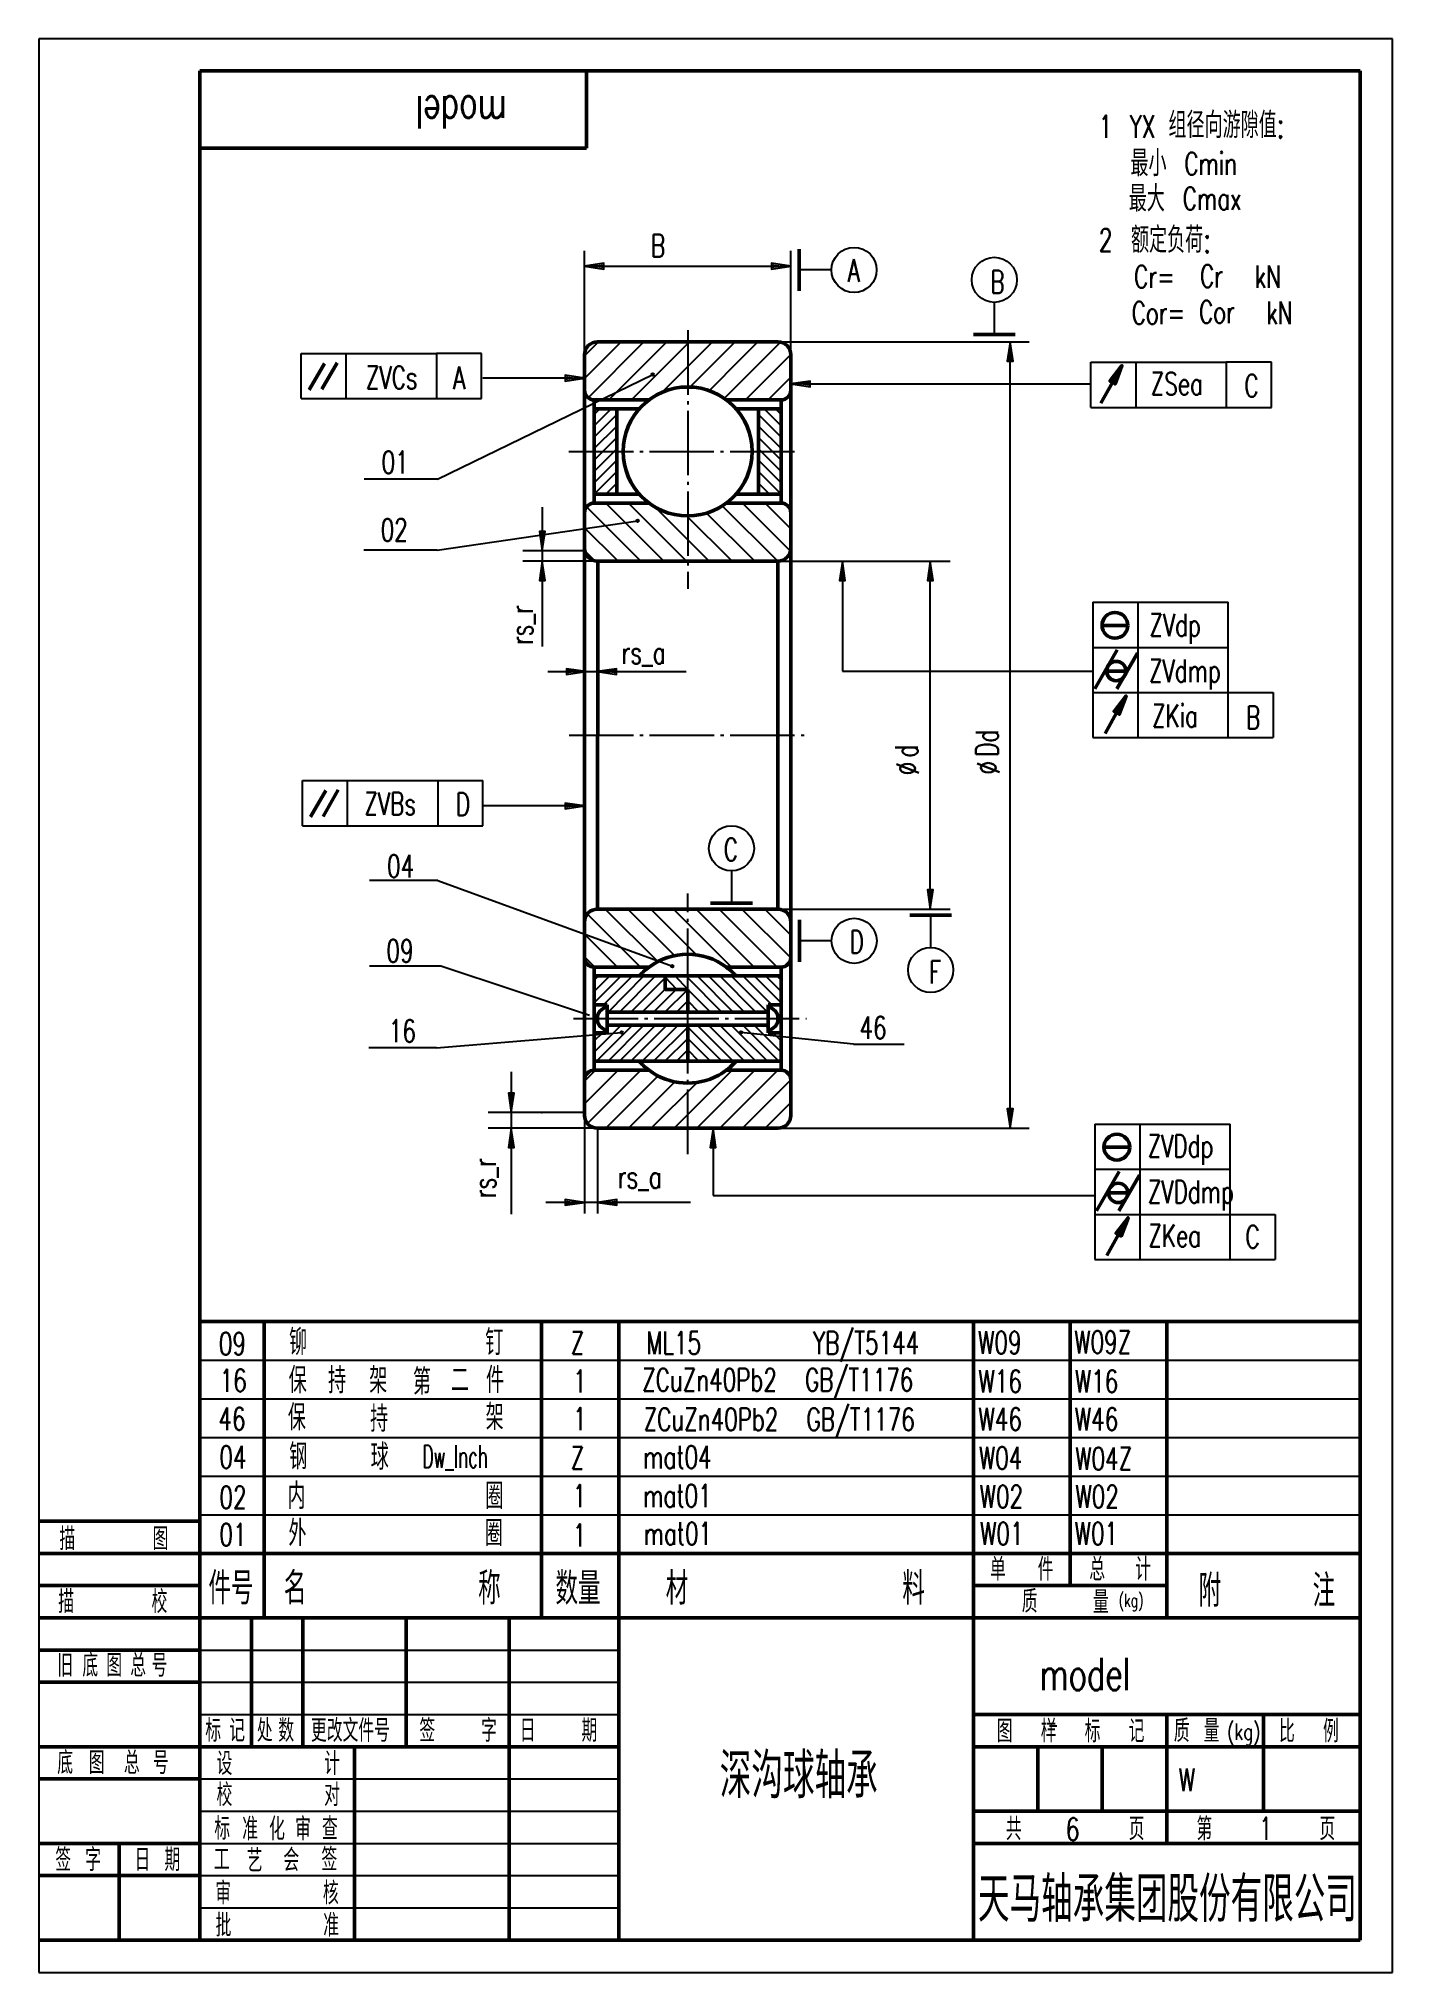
# Model space of a CAD drawing. Extents: x 934 to 1144, y -83 to 217.
import ezdxf
from ezdxf.enums import TextEntityAlignment as Align

# ---------------------------------------------------------------- set-up
doc = ezdxf.new("R2010")
doc.units = 0
doc.header["$MEASUREMENT"] = 0
doc.linetypes.add('CENTER', pattern=[12.5, 10, -1, 0.5, -1])
doc.layers.get('0').update_dxf_attribs({"linetype": 'CONTINUOUS'})
doc.layers.add('1', color=7, linetype='CONTINUOUS', lineweight=50)
doc.layers.add('41', color=7, linetype='CONTINUOUS', lineweight=50)
for name, color, linetype in [('2', 7, 'CONTINUOUS'), ('3', 7, 'CENTER'), ('6', 7, 'CONTINUOUS')]:
    doc.layers.add(name, color=color, linetype=linetype)
doc.styles.add('HZ', font='txt.shx', dxfattribs={"width": 0.7, "bigfont": 'HZTXT.shx'})

# ---------------------------------------------------------------- blocks, each defined once
blk = doc.blocks.new('BLK', base_point=(1, 0))
for points in [[(0, 0), (1, 0), (0, 0.15), (0, -0.15), (1, 0)], [(0, 0.07), (0.5, 0), (0, -0.07)]]:
    blk.add_lwpolyline(points)
blk = doc.blocks.new('JZ', base_point=(-99.81, 90.63))
at = {"layer": '1'}
for q in [(-99.81, 90.63), (-99.81, 90.63), (-93.31, 90.63), (-93.31, 90.63)]:
    blk.add_line((-96.56, 90.63), q, dxfattribs=at)
at = {"layer": '2'}
blk.add_line((-96.56, 95.63), (-96.56, 90.63), dxfattribs=at)
blk.add_circle((-96.56, 99.13), 3.5, dxfattribs=at)
blk = doc.blocks.new('*X8')
at = {"color": 0}
for p, q in [((205.18, 56.45), (196.95, 64.68)), ((207.87, 57.3), (199.72, 65.45)), ((210.47, 58.23), (203.25, 65.45)), ((213.88, 58.35), (206.79, 65.45)), ((219.32, 56.45), (210.32, 65.45)), ((222.86, 56.45), (213.86, 65.45)), ((226.39, 56.45), (217.39, 65.45)), ((228.52, 57.86), (220.93, 65.45)), ((228.52, 61.39), (224.47, 65.45)), ((201.65, 56.45), (196.52, 61.57)), ((198.11, 56.45), (196.52, 58.04))]:
    blk.add_line(p, q, dxfattribs=at)
blk = doc.blocks.new('*X7')
at = {"color": 0}
for p, q in [((205.21, 109.45), (196.82, 117.85)), ((208.75, 109.45), (199.75, 118.45)), ((212.29, 109.45), (203.29, 118.45)), ((215.82, 109.45), (207.43, 117.84)), ((226.43, 109.45), (217.87, 118)), ((228.46, 110.95), (220.96, 118.45)), ((228.52, 114.43), (224.5, 118.45)), ((201.68, 109.45), (196.52, 114.61)), ((219.36, 109.45), (212.36, 116.45)), ((222.89, 109.45), (215.45, 116.89)), ((198.1, 109.49), (196.56, 111.03))]:
    blk.add_line(p, q, dxfattribs=at)

msp = doc.modelspace()

# ---------------------------------------------------------------- linework, layer by layer
at = {"layer": '1'}
for p, q in [((1139.15, 212.22), (959.15, 212.22)), ((959.15, 212.22), (959.15, -77.78)), ((1019.15, 200.22), (1019.15, 212.22)), ((1139.15, -77.78), (1139.15, 212.22)), ((959.15, 200.22), (1019.15, 200.22)), ((976.12, 162.72), (978.5, 166.84)), ((978.09, 162.82), (980.45, 166.91)), ((1018.83, 143.68), (1018.83, 162.68)), ((1050.83, 143.68), (1050.83, 162.68)), ((1100.73, 163.89), (1098.93, 160.66)), ((1020.33, 145.18), (1020.33, 161.18)), ((1023.83, 146.57), (1023.83, 159.8)), ((1045.83, 146.57), (1045.83, 159.8)), ((1049.33, 145.18), (1049.33, 161.18)), ((1020.33, 146.57), (1027.33, 146.57)), ((1020.33, 145.18), (1028.83, 145.18)), ((1049.33, 145.18), (1040.83, 145.18)), ((1049.33, 146.57), (1042.33, 146.57)), ((1018.83, 143.68), (1018.83, 138.18)), ((1050.83, 143.68), (1050.83, 138.18)), ((1018.83, 138.18), (1018.83, 80.18)), ((1050.83, 138.18), (1050.83, 80.18)), ((1020.87, 136.18), (1020.83, 82.18)), ((1020.83, 136.18), (1034.83, 136.18)), ((1048.83, 136.18), (1034.83, 136.18)), ((1048.83, 136.18), (1048.83, 82.18)), ((1099.11, 126.2), (1103.11, 126.2)), ((1097.97, 116.35), (1101.47, 122.41)), ((1101.42, 116.33), (1104.61, 121.87)), ((1099.82, 119.11), (1102.82, 119.11)), ((1101.38, 112.63), (1099.58, 109.4)), ((976.3, 96.47), (978.68, 100.59)), ((978.27, 96.57), (980.63, 100.66)), ((1020.83, 82.18), (1034.83, 82.18)), ((1048.83, 82.18), (1034.83, 82.18)), ((1018.83, 74.68), (1018.83, 80.18)), ((1050.83, 74.68), (1050.83, 80.18)), ((1018.83, 74.68), (1018.83, 55.68)), ((1020.33, 73.18), (1028.83, 73.18)), ((1020.33, 73.18), (1020.33, 57.18)), ((1049.33, 73.18), (1040.83, 73.18)), ((1049.33, 73.18), (1049.33, 57.18)), ((1050.83, 55.68), (1050.83, 74.68)), ((1049.33, 71.8), (1020.33, 71.8)), ((1031.33, 69.71), (1031.33, 71.8)), ((1034.83, 69.71), (1031.33, 69.71)), ((1034.83, 66.21), (1034.83, 69.71)), ((1022.32, 66.21), (1047.34, 66.21)), ((1022.32, 66.21), (1047.34, 66.21)), ((1022.32, 64.16), (1047.34, 64.16)), ((1022.32, 64.16), (1047.34, 64.16)), ((1034.83, 64.16), (1034.83, 58.57)), ((1099.41, 45.25), (1103.41, 45.25)), ((1098.26, 35.39), (1101.76, 41.45)), ((1101.71, 35.38), (1104.91, 40.92)), ((1100.12, 38.15), (1103.12, 38.15)), ((1101.68, 31.67), (1099.87, 28.45)), ((959.15, 18.22), (1139.15, 18.22)), ((969.15, 18.22), (969.15, -27.78)), ((1012.15, 18.22), (1012.15, -27.78)), ((1024.15, 18.22), (1024.15, -27.78)), ((1079.15, 18.22), (1079.15, -77.78)), ((1094.15, 18.22), (1094.15, -22.78)), ((1109.15, 18.22), (1109.15, -27.78)), ((934.15, -12.78), (959.15, -12.78)), ((934.15, -17.78), (959.15, -17.78)), ((959.15, -17.78), (1139.15, -17.78)), ((934.15, -22.78), (959.15, -22.78)), ((1079.15, -22.78), (1109.15, -22.78)), ((934.15, -27.78), (959.15, -27.78)), ((959.15, -27.78), (1139.15, -27.78)), ((967.15, -27.78), (967.15, -47.78)), ((975.15, -27.78), (975.15, -47.78)), ((991.15, -27.78), (991.15, -47.78)), ((1007.15, -27.78), (1007.15, -47.78)), ((1024.15, -27.78), (1024.15, -77.78)), ((934.15, -32.78), (959.15, -32.78)), ((934.15, -37.78), (959.15, -37.78)), ((1079.15, -42.78), (1139.15, -42.78)), ((1109.15, -42.78), (1109.15, -62.78)), ((1124.15, -42.78), (1124.15, -57.78)), ((934.15, -47.78), (959.15, -47.78)), ((959.15, -47.78), (1024.15, -47.78)), ((983.15, -47.78), (983.15, -77.78)), ((1007.15, -47.78), (1007.15, -77.78)), ((1079.15, -47.78), (1139.15, -47.78)), ((1089.15, -47.78), (1089.15, -57.78)), ((1099.15, -47.78), (1099.15, -57.78)), ((934.15, -52.78), (959.15, -52.78)), ((1079.15, -57.78), (1139.15, -57.78)), ((934.15, -62.78), (959.15, -62.78)), ((946.65, -62.78), (946.65, -77.78)), ((1079.15, -62.78), (1139.15, -62.78)), ((934.15, -67.78), (959.15, -67.78)), ((934.15, -77.78), (1139.15, -77.78))]:
    msp.add_line(p, q, dxfattribs=at)
at = {"layer": '1', "color": 0}
for p, q in [((1018.83, 162.68), (1018.83, 168.18)), ((1020.83, 170.18), (1048.83, 170.18)), ((1020.98, 170.18), (1042.31, 170.18)), ((1046.31, 170.18), (1048.83, 170.18)), ((1050.83, 162.69), (1050.83, 168.18)), ((1020.33, 161.18), (1028.95, 161.19)), ((1020.33, 159.8), (1027.33, 159.8)), ((1049.33, 161.18), (1040.71, 161.19)), ((1049.33, 159.8), (1042.33, 159.8)), ((1049.33, 58.57), (1020.33, 58.57)), ((1020.33, 57.18), (1028.95, 57.18)), ((1049.33, 57.18), (1040.71, 57.18)), ((1018.83, 55.68), (1018.83, 50.18)), ((1050.83, 55.68), (1050.83, 50.18)), ((1020.83, 48.18), (1042.31, 48.18)), ((1020.83, 48.18), (1048.83, 48.18)), ((1046.31, 48.18), (1048.83, 48.18))]:
    msp.add_line(p, q, dxfattribs=at)
at = {"layer": '1'}
for centre, radius in [((1101.11, 126.2), 2), ((1101.32, 119.11), 1.5), ((1101.41, 45.25), 2), ((1101.62, 38.15), 1.5)]:
    msp.add_circle(centre, radius, dxfattribs=at)
at = {"layer": '1', "color": 0}
for centre, radius, start, end in [((1020.83, 168.18), 2, 90, 180), ((1048.83, 168.18), 2, 0, 90), ((1020.33, 162.68), 1.5, 180, 270), ((1049.33, 162.68), 1.5, 270, 0), ((1020.33, 55.68), 1.5, 90, 180), ((1034.83, 65.18), 10, 221.4071, 233.2074), ((1034.83, 65.18), 10, 233.2074, 298.9144), ((1034.83, 65.18), 10, 298.9144, 318.5929), ((1049.33, 55.68), 1.5, 0, 90), ((1049.33, 55.68), 1.5, 0, 90), ((1020.83, 50.18), 2, 180, 270), ((1048.83, 50.18), 2, 270, 0), ((1048.83, 50.18), 2, 270, 0)]:
    msp.add_arc(centre, radius, start, end, dxfattribs=at)
at = {"layer": '1'}
for centre, radius, start, end in [((1034.83, 153.18), 10, 0, 180), ((1034.83, 153.18), 10, 180, 0), ((1020.33, 143.68), 1.5, 90, 180), ((1049.33, 143.68), 1.5, 0, 90), ((1020.83, 138.18), 2, 180, 270), ((1048.83, 138.18), 2, 270, 0), ((1020.83, 80.18), 2, 90, 180), ((1048.83, 80.18), 2, 0, 90), ((1034.83, 65.18), 10, 53.1301, 126.8699), ((1020.33, 74.68), 1.5, 180, 270), ((1034.83, 65.18), 10, 126.8699, 138.5929), ((1034.83, 65.18), 10, 41.4071, 53.1301), ((1049.33, 74.68), 1.5, 270, 0)]:
    msp.add_arc(centre, radius, start, end, dxfattribs=at)
at = {"layer": '2'}
for p, q in [((1144.15, 217.22), (934.15, 217.22)), ((934.15, 217.22), (934.15, -82.78)), ((1144.15, -82.78), (1144.15, 217.22)), ((1018.83, 168.25), (1018.83, 184.29)), ((1050.83, 168.25), (1050.83, 184.29)), ((1018.83, 181.93), (1050.83, 181.93)), ((974.87, 168.37), (981.87, 168.37)), ((974.87, 161.37), (974.87, 168.37)), ((981.87, 168.37), (995.87, 168.37)), ((981.87, 161.37), (981.87, 168.37)), ((1002.87, 168.37), (995.87, 168.37)), ((995.87, 168.37), (995.87, 161.37)), ((1002.87, 161.37), (1002.87, 168.37)), ((1048.89, 170.18), (1087.79, 170.18)), ((996.01, 148.9), (1029.4, 165.11)), ((1084.85, 51.18), (1084.85, 167.18)), ((1097.39, 160.01), (1097.39, 167.01)), ((1097.39, 167.01), (1104.39, 167.01)), ((1104.39, 167.01), (1118.39, 167.01)), ((1104.39, 160.01), (1104.39, 167.01)), ((1125.39, 167.01), (1118.39, 167.01)), ((1118.39, 167.01), (1118.39, 160.01)), ((1125.39, 160.01), (1125.39, 167.01)), ((1015.83, 164.56), (1003.05, 164.56)), ((1053.59, 163.66), (1097.4, 163.66)), ((974.87, 161.37), (981.87, 161.37)), ((981.87, 161.37), (995.87, 161.37)), ((995.87, 161.37), (1002.87, 161.37)), ((1020.33, 157.16), (1022.83, 159.66)), ((1049.33, 157.16), (1046.83, 159.66)), ((1097.39, 160.01), (1104.39, 160.01)), ((1104.39, 160.01), (1118.39, 160.01)), ((1118.39, 160.01), (1125.39, 160.01)), ((1020.33, 155.39), (1023.83, 158.89)), ((1020.33, 153.62), (1023.83, 157.12)), ((1049.33, 155.39), (1045.83, 158.89)), ((1049.33, 153.62), (1045.83, 157.12)), ((1020.33, 151.85), (1023.83, 155.35)), ((1020.33, 150.09), (1023.83, 153.59)), ((1049.33, 151.85), (1045.83, 155.35)), ((1049.33, 150.09), (1045.83, 153.59)), ((1020.33, 148.32), (1023.83, 151.82)), ((1020.33, 146.55), (1023.83, 150.05)), ((1049.33, 148.32), (1045.83, 151.82)), ((1049.33, 146.55), (1045.83, 150.05)), ((996.01, 148.9), (984.64, 148.9)), ((1022.12, 146.57), (1023.83, 148.28)), ((1047.54, 146.57), (1045.83, 148.28)), ((995.95, 137.85), (1027.08, 142.43)), ((995.95, 137.85), (984.59, 137.85)), ((1048.83, 136.18), (1075.53, 136.18)), ((1058.83, 133.18), (1058.83, 119.07)), ((1097.67, 129.78), (1118.67, 129.78)), ((1097.67, 129.78), (1097.67, 108.78)), ((1104.67, 129.78), (1104.67, 108.78)), ((1118.67, 108.78), (1118.67, 129.78)), ((1097.67, 122.78), (1118.67, 122.78)), ((1058.83, 119.07), (1097.67, 119.07)), ((1097.67, 115.78), (1125.67, 115.78)), ((1125.67, 115.78), (1125.67, 108.78)), ((1097.67, 108.78), (1125.67, 108.78)), ((975.05, 95.12), (975.05, 102.12)), ((975.05, 102.12), (1003.05, 102.12)), ((982.05, 95.12), (982.05, 102.12)), ((996.05, 102.12), (996.05, 95.12)), ((1003.05, 95.12), (1003.05, 102.12)), ((1015.83, 98.18), (1003.05, 98.18)), ((975.05, 95.12), (1003.05, 95.12)), ((996.05, 86.59), (985.47, 86.59)), ((996.05, 86.59), (1032.46, 73.31)), ((1048.83, 82.18), (1075.53, 82.18)), ((996.59, 73.3), (985.48, 73.3)), ((1019.62, 65.66), (996.54, 73.31)), ((1020.33, 69.38), (1022.75, 71.8)), ((1020.33, 67.61), (1024.52, 71.8)), ((1020.33, 71.14), (1020.98, 71.8)), ((1021.79, 67.3), (1026.29, 71.8)), ((1022.47, 66.21), (1028.05, 71.8)), ((1024.23, 66.21), (1029.82, 71.8)), ((1026, 66.21), (1031.33, 71.54)), ((1027.77, 66.21), (1031.33, 69.77)), ((1029.54, 66.21), (1033.04, 69.71)), ((1031.31, 66.21), (1034.83, 69.73)), ((1033.16, 69.71), (1031.33, 71.64)), ((1031.8, 69.71), (1031.33, 70.11)), ((1034.85, 69.71), (1032.88, 71.81)), ((1034.83, 71.5), (1034.56, 71.81)), ((1040.12, 66.21), (1034.83, 71.5)), ((1038.35, 66.21), (1034.83, 69.73)), ((1041.89, 66.21), (1036.3, 71.8)), ((1043.66, 66.21), (1038.07, 71.8)), ((1045.42, 66.21), (1039.84, 71.8)), ((1047.19, 66.21), (1041.6, 71.8)), ((1047.87, 67.3), (1043.37, 71.8)), ((1049.33, 67.61), (1045.14, 71.8)), ((1049.33, 69.38), (1046.91, 71.8)), ((1049.33, 71.14), (1048.67, 71.8)), ((1033.07, 66.21), (1034.83, 67.97)), ((1036.58, 66.21), (1034.83, 67.97)), ((995.86, 60.64), (1024.58, 63.05)), ((1020.33, 59.96), (1024.52, 64.15)), ((1020.7, 58.56), (1026.29, 64.15)), ((1022.32, 63.72), (1022.75, 64.15)), ((1022.47, 58.56), (1028.05, 64.15)), ((1024.23, 58.56), (1029.82, 64.15)), ((1026, 58.56), (1031.59, 64.15)), ((1027.77, 58.56), (1033.36, 64.15)), ((1029.54, 58.56), (1034.83, 63.85)), ((1040.12, 58.56), (1034.83, 63.85)), ((1041.89, 58.56), (1036.3, 64.15)), ((1043.66, 58.56), (1038.07, 64.15)), ((1045.42, 58.56), (1039.84, 64.15)), ((1047.19, 58.56), (1041.6, 64.15)), ((1060.57, 61.21), (1043.09, 63.05)), ((1048.96, 58.56), (1043.37, 64.15)), ((1049.33, 59.96), (1045.14, 64.15)), ((1047.34, 63.72), (1046.91, 64.15)), ((995.86, 60.64), (985.37, 60.64)), ((1020.33, 61.73), (1021.6, 63)), ((1031.31, 58.56), (1034.83, 62.08)), ((1033.07, 58.56), (1034.83, 60.32)), ((1038.35, 58.56), (1034.83, 62.08)), ((1036.58, 58.56), (1034.83, 60.32)), ((1049.33, 61.73), (1048.06, 63)), ((1060.57, 61.21), (1068.39, 61.21)), ((1048.89, 48.18), (1087.79, 48.18)), ((1097.97, 48.82), (1118.97, 48.82)), ((1097.97, 48.82), (1097.97, 27.81)), ((1104.97, 48.82), (1104.97, 27.81)), ((1118.97, 27.81), (1118.97, 48.82)), ((1038.77, 45.18), (1038.77, 37.75)), ((1097.97, 41.82), (1118.97, 41.82)), ((1038.77, 37.75), (1097.97, 37.75)), ((1097.97, 34.82), (1125.97, 34.82)), ((1125.97, 34.82), (1125.97, 27.81)), ((1097.97, 27.82), (1125.97, 27.82)), ((959.15, 12.22), (1139.15, 12.22)), ((959.15, 6.22), (1139.15, 6.22)), ((959.15, 0.22), (1139.15, 0.22)), ((959.15, -5.78), (1139.15, -5.78)), ((959.15, -11.78), (1139.15, -11.78)), ((959.15, -32.78), (1024.15, -32.78)), ((959.15, -37.78), (1024.15, -37.78)), ((959.15, -42.78), (1024.15, -42.78)), ((1090.96, -44.51), (1092.09, -44.51)), ((959.15, -52.78), (1024.15, -52.78)), ((959.15, -57.78), (1024.15, -57.78)), ((959.15, -62.78), (1024.15, -62.78)), ((959.15, -67.78), (1024.15, -67.78)), ((959.15, -72.78), (1024.15, -72.78)), ((934.15, -82.78), (1144.15, -82.78))]:
    msp.add_line(p, q, dxfattribs=at)
at = {"layer": '2', "color": 0}
for p, q in [((1018.83, 164.5), (1024.52, 170.18)), ((1018.83, 168.03), (1020.98, 170.18)), ((1019.39, 161.52), (1028.05, 170.18)), ((1022.59, 161.19), (1031.59, 170.18)), ((1026.13, 161.19), (1035.12, 170.18)), ((1030.82, 162.35), (1038.66, 170.18)), ((1035.19, 163.18), (1042.19, 170.18)), ((1040.5, 161.42), (1049.23, 170.14)), ((1043.18, 167.63), (1045.73, 170.18)), ((1043.81, 161.19), (1050.83, 168.21)), ((1038.16, 162.61), (1043.18, 167.63)), ((1047.34, 161.19), (1050.83, 164.68)), ((1020.33, 158.93), (1021.2, 159.8)), ((1049.33, 158.93), (1048.46, 159.8)), ((1018.83, 51.97), (1024.04, 57.18)), ((1018.83, 55.5), (1020.51, 57.18)), ((1019.3, 48.9), (1027.58, 57.18)), ((1032.72, 48.18), (1041.72, 57.18)), ((1036.26, 48.18), (1045.26, 57.18)), ((1039.8, 48.18), (1048.8, 57.18)), ((1022.12, 48.18), (1030.24, 56.3)), ((1025.65, 48.18), (1032.85, 55.38)), ((1029.19, 48.18), (1036.3, 55.29)), ((1045.88, 50.73), (1050.83, 55.68)), ((1046.87, 48.18), (1050.83, 52.15)), ((1043.33, 48.18), (1045.86, 50.72))]:
    msp.add_line(p, q, dxfattribs=at)
at = {"layer": '2', "linetype": 'ByBlock'}
for p, q in [((1012.27, 144.52), (1012.27, 122.91)), ((1018.87, 137.76), (1009.27, 137.76)), ((1020.87, 136.18), (1009.27, 136.18)), ((1072.46, 85.18), (1072.46, 133.18)), ((1013.15, 119.02), (1034.58, 119.02)), ((1007.46, 56.95), (1007.46, 34.86)), ((1018.83, 50.62), (1003.88, 50.62)), ((1020.83, 48.18), (1003.88, 48.18)), ((1018.83, 50.18), (1018.83, 34.95)), ((1020.83, 48.18), (1020.83, 34.95)), ((1035.25, 36.67), (1012.83, 36.67))]:
    msp.add_line(p, q, dxfattribs=at)
at = {"layer": '2', "color": 0}
msp.add_circle((1029.4, 165.11), 0.2, dxfattribs=at)
at = {"layer": '2'}
for centre in [(1027.08, 142.43), (1032.46, 73.31), (1024.58, 63.05), (1043.09, 63.05)]:
    msp.add_circle(centre, 0.2, dxfattribs=at)
at = {"layer": '2', "linetype": 'ByBlock'}
for p in [(1012.27, 137.76), (1019.02, 119.02), (1020.81, 119.02), (1020.81, 119.02), (1020.83, 82.18), (1012.22, 50.62), (1020.83, 36.67)]:
    msp.add_point(p, dxfattribs=at)
at = {"layer": '2', "color": 0, "linetype": 'ByBlock'}
for p in [(1018.83, 50.62), (1018.83, 50.62), (1020.83, 48.18), (1020.83, 48.18), (1020.83, 48.18), (1020.83, 48.18), (1048.83, 48.18), (1048.83, 48.18), (1048.83, 48.18), (1048.83, 48.18), (1050.83, 50.18), (1050.83, 50.18), (1050.83, 50.18), (1050.83, 50.18)]:
    msp.add_point(p, dxfattribs=at)
at = {"layer": '3'}
for p, q in [((1034.83, 171.99), (1034.83, 131.89)), ((1016.4, 153.18), (1052.38, 153.18)), ((1016.42, 109.18), (1053.13, 109.18)), ((1034.83, 44.18), (1034.83, 84.6)), ((1017.14, 65.18), (1053.26, 65.18))]:
    msp.add_line(p, q, dxfattribs=at)
at = {"layer": '41'}
for p, q in [((1022.32, 67.3), (1020.33, 67.3)), ((1022.32, 63), (1022.32, 67.3)), ((1047.34, 63), (1047.34, 67.3)), ((1047.34, 67.3), (1049.33, 67.3)), ((1022.32, 63), (1020.33, 63)), ((1047.34, 63), (1049.33, 63))]:
    msp.add_line(p, q, dxfattribs=at)
for centre, start, end in [((1022.63, 65.18), 100.2722, 259.7278), ((1047.03, 65.18), 280.2722, 79.7278)]:
    msp.add_arc(centre, 1.83, start, end, dxfattribs=at)

# ---------------------------------------------------------------- block references
at = {"layer": '1', "xscale": 2.999999999999977, "yscale": 3, "zscale": 3, "rotation": 60.74709990298224}
for p in [(1102.2, 166.5), (1102.85, 115.24), (1103.14, 34.29)]:
    msp.add_blockref('BLK', p, dxfattribs=at)
at = {"layer": '2'}
for p, rotation in [((1052.14, 184.59), 270), ((1075.78, 81.23), 180), ((1052.16, 80.5), 270)]:
    msp.add_blockref('JZ', p, dxfattribs=dict(at, rotation=rotation))
for name, p in [('JZ', (1079.15, 171.31)), ('*X7', (822.31, 26.74)), ('JZ', (1038.38, 83.1)), ('*X8', (822.31, 16.74))]:
    msp.add_blockref(name, p, dxfattribs=at)
at = {"layer": '2', "xscale": 3, "yscale": 3, "zscale": 3}
for p, rotation in [((1018.83, 181.93), 180), ((1058.83, 136.18), 90)]:
    msp.add_blockref('BLK', p, dxfattribs=dict(at, rotation=rotation))
for p in [(1050.83, 181.93), (1018.83, 98.18)]:
    msp.add_blockref('BLK', p, dxfattribs=at)
at = {"layer": '2', "linetype": 'ByBlock', "xscale": 3, "yscale": 3, "zscale": 3}
for p, rotation in [((1084.85, 170.18), 90), ((1012.27, 137.76), 270), ((1012.27, 136.18), 90), ((1072.46, 136.18), 90), ((1020.81, 119.02), 180), ((1072.46, 82.18), 270), ((1007.46, 50.62), 270), ((1084.85, 48.18), 270), ((1007.46, 48.18), 90), ((1020.83, 36.67), 180)]:
    msp.add_blockref('BLK', p, dxfattribs=dict(at, rotation=rotation))
at = {"layer": '2', "color": 0, "xscale": 3, "yscale": 3, "zscale": 3}
msp.add_blockref('BLK', (1018.83, 164.56), dxfattribs=at)
for p, rotation in [((1050.85, 163.66), 180), ((1038.77, 48.18), 90)]:
    msp.add_blockref('BLK', p, dxfattribs=dict(at, rotation=rotation))
at = {"layer": '2', "linetype": 'ByBlock', "xscale": 3, "yscale": 3, "zscale": 3}
for p in [(1019.02, 119.02), (1018.83, 36.67)]:
    msp.add_blockref('BLK', p, dxfattribs=at)

# ---------------------------------------------------------------- texts
at = {"layer": '2', "style": 'HZ'}
for s, height, width, p in [('    组径向游隙值:', 4, 0.7, (1098.57, 201.81)), ('最小      ', 4, 0.7, (1103.52, 195.89)), ('最大       ', 4, 0.7, (1103.26, 190.4)), ('  额定负荷:', 4, 0.7, (1098.61, 184)), ('A', 3.5, 0.7, (1059.65, 179.52)), ('B', 3.5, 0.7, (1081.78, 177.74)), ('A', 3.5, 0.7, (998.46, 162.84)), ('C', 3.5, 0.7, (1121.2, 161.64)), ('01', 3.5, 0.7, (987.35, 149.75)), ('02', 3.5, 0.7, (987.2, 139.25)), ('B', 3.5, 0.7, (1121.46, 110.16)), ('D', 3.5, 0.7, (998.87, 96.7)), ('C', 3.5, 0.7, (1040.42, 89.68)), ('04', 3.5, 0.7, (988.2, 87.1)), ('D', 3.5, 0.7, (1059.97, 75.36)), ('09', 3.5, 0.7, (988.1, 73.95)), ('F', 3.5, 0.7, (1072.29, 70.65)), ('16', 3.5, 0.7, (988.47, 61.51)), ('46', 3.5, 0.7, (1061.49, 62.04)), ('C', 3.5, 0.7, (1121.37, 29.59)), ('09', 3.5, 0.7, (962.11, 13)), ('铆', 4, 0.7, (972.99, 13)), ('钉', 4, 0.7, (1003.42, 12.95)), ('ML15       YB/T5144', 3.5, 0.7, (1028.41, 13.12)), ('16', 3.5, 0.7, (962.22, 7.3)), ('保', 4, 0.7, (972.93, 7.07)), ('持', 4, 0.7, (979.04, 7.05)), ('架', 4, 0.7, (985.43, 7.06)), ('第', 4, 0.7, (992.21, 6.85)), ('二', 4, 0.7, (998.1, 7.1)), ('件', 4, 0.7, (1003.55, 7.1)), ('1', 3.5, 0.7, (1017.07, 7.17)), (' ZCuZn40Pb2  GB/T1176', 3.5, 0.7, (1025.59, 7.39)), ('46', 3.5, 0.7, (962.04, 1.35)), ('保', 4, 0.7, (972.8, 1.3)), ('持', 4, 0.7, (985.56, 1.09)), ('架', 4, 0.7, (1003.49, 1.35)), ('1', 3.5, 0.7, (1017.07, 1.35)), ('ZCuZn40Pb2  GB/T1176', 3.5, 0.7, (1028, 1.27)), ('04', 3.5, 0.7, (962.19, -4.59)), ('钢', 4, 0.7, (973.01, -4.77)), ('球', 4, 0.7, (985.65, -4.82)), ('02', 3.5, 0.7, (962.19, -10.84)), ('内', 4, 0.7, (972.74, -10.88)), ('圈', 4, 0.7, (1003.44, -10.88)), ('1', 3.5, 0.7, (1016.98, -10.61)), ('描', 3.5, 0.7, (937.37, -17.28)), ('图', 3.5, 0.7, (951.82, -17.28)), ('01', 3.5, 0.7, (962.19, -16.62)), ('外', 4, 0.7, (972.89, -16.65)), ('圈', 4, 0.7, (1003.35, -16.65)), ('1', 3.5, 0.7, (1016.98, -16.72)), ('件号', 5, 0.7, (960.48, -25.71)), ('名', 5, 0.7, (972.17, -25.71)), ('称', 5, 0.7, (1002.33, -25.71)), ('数量', 5, 0.7, (1014.31, -25.73)), ('材', 5, 0.7, (1031.42, -25.73)), ('料', 5, 0.7, (1068.14, -25.73)), ('单', 3.5, 0.7, (1081.73, -22)), ('件', 3.5, 0.7, (1089.14, -22)), ('总', 3.5, 0.7, (1097.13, -22)), ('计', 3.5, 0.7, (1104.26, -22)), ('附', 5, 0.7, (1114.09, -26.07)), ('注', 5, 0.7, (1131.78, -26.07)), ('描', 3.5, 0.7, (937.18, -27.04)), ('校', 3.5, 0.7, (951.66, -27.04)), ('质', 3.5, 0.7, (1086.66, -26.98)), ('量', 3.5, 0.7, (1097.7, -27.09)), ('(kg)', 2, 0.7, (1101.69, -26.07)), ('旧', 3.5, 0.7, (937.03, -36.92)), ('底', 3.5, 0.7, (940.93, -36.92)), ('图', 3.5, 0.7, (944.64, -36.92)), ('总', 3.5, 0.7, (948.35, -36.92)), ('号', 3.5, 0.7, (951.66, -36.92)), ('标', 3.5, 0.7, (960, -47.02)), ('记', 3.5, 0.7, (963.7, -47.02)), ('处', 3.5, 0.7, (968, -47.02)), ('数', 3.5, 0.7, (971.32, -47.02)), ('更改文件号', 3.5, 0.7, (976.39, -47.02)), ('签   字', 3.5, 0.7, (993.21, -47.02)), ('日   期', 3.5, 0.7, (1008.78, -47.02)), ('图  样  标  记', 3.5, 0.7, (1082.79, -47.12)), ('质 量', 3.5, 0.7, (1110.25, -47.06)), ('比  例', 3.5, 0.7, (1126.57, -47.12)), ('底', 3.5, 0.7, (937.03, -52.02)), ('图', 3.5, 0.7, (941.91, -52.02)), ('总', 3.5, 0.7, (947.37, -52.02)), ('号', 3.5, 0.7, (951.86, -52.02)), ('设      计', 3.5, 0.7, (961.74, -52.14)), ('深沟球轴承', 7, 0.7, (1039.81, -55.76)), ('校      对', 3.5, 0.7, (961.74, -57)), ('共       页', 3.5, 0.7, (1084.18, -62.28)), ('6', 3.5, 0.7, (1093.51, -62.33)), ('第       页', 3.5, 0.7, (1113.77, -62.28)), ('1', 3.5, 0.6, (1123.59, -62.22)), ('签 字', 3.5, 0.7, (936.73, -67.07)), ('日 期', 3.5, 0.7, (949.02, -67.07)), ('审      核', 3.5, 0.7, (961.55, -72.24)), ('批      准', 3.5, 0.7, (961.59, -77.24))]:
    msp.add_text(s, height=height, dxfattribs=dict(at, width=width)).set_placement(p)
at = {"layer": '2', "style": 'HZ', "width": 0.7}
for p in [(1070.7, 102.94), (1083.22, 103.06)]:
    msp.add_text('%%C', height=3.5, rotation=90, dxfattribs=at).set_placement(p)
at = {"layer": '2', "style": 'HZ', "width": 0.688541}
msp.add_text('(kg)', height=2.5, dxfattribs=at).set_placement((1118.52, -46.69), (1123.69, -46.69), align=Align.FIT)
at = {"layer": '2', "color": 0, "style": 'HZ', "width": 0.7}
for s, p in [('标      查', (961.4, -62.22)), ('准 ', (965.72, -62.29)), (' 化', (967.71, -62.29)), (' 审', (971.75, -62.29)), ('工      签', (961.32, -67.01)), ('艺', (966.42, -67.21)), ('会', (972.11, -67.11))]:
    msp.add_text(s, height=3.5, dxfattribs=at).set_placement(p)
at = {"layer": '2', "style": 'HZ', "width": 0.7}
msp.add_text('天马轴承集团股份有限公司', height=7, dxfattribs=at).set_placement((1109.26, -74.95), align=Align.CENTER)
at = {"layer": '6', "style": 'HZ', "width": 0.7}
for s, height, rotation, p in [('model', 5, 180, (1006.73, 208.29)), ('rs_r', 3.5, 90, (1010.8, 123.16)), ('Dd', 3.5, 90, (1083.02, 105.81)), ('d', 3.5, 90, (1070.51, 105.69)), ('rs_r', 3.5, 90, (1005.06, 37.33))]:
    msp.add_text(s, height=height, rotation=rotation, dxfattribs=at).set_placement(p)
at = {"layer": '6', "style": 'HZ'}
for s, height, width, p in [('1', 3.5, 0.7, (1098.62, 201.84)), ('YX', 3.5, 0.7, (1103.4, 201.84)), ('Cmin', 3.5, 0.7, (1111.88, 196.08)), ('Cmax', 3.5, 0.7, (1111.64, 190.67)), ('B', 3.5, 0.7, (1029.12, 183.35)), ('2', 3.5, 0.7, (1098.62, 184.22)), ('Cr=     kN', 3.5, 0.7, (1104.09, 178.54)), ('Cr', 3.5, 0.7, (1114.32, 178.64)), ('Cor=     kN', 3.5, 0.7, (1103.71, 172.93)), ('Cor', 3.5, 0.7, (1114.15, 173.08)), ('ZVCs', 3.5, 0.7, (984.92, 162.9)), ('ZSea', 3.5, 0.7, (1106.68, 161.94)), ('ZVdp', 3.5, 0.7, (1106.47, 124.5)), ('rs_a', 3.5, 0.7, (1024.58, 120.23)), ('ZVdmp', 3.5, 0.7, (1106.41, 117.41)), ('ZKia', 3.5, 0.7, (1106.86, 110.42)), ('ZVBs', 3.5, 0.7, (984.68, 96.78)), ('ZVDdp', 3.5, 0.7, (1106.2, 43.68)), ('ZVDdmp', 3.5, 0.7, (1106.23, 36.58)), ('ZKea', 3.5, 0.7, (1106.29, 29.76)), ('Z', 3.5, 0.7, (1016.7, 13.11)), ('W09', 3.5, 0.7, (1079.9, 13.18)), ('W09Z', 3.5, 0.7, (1094.82, 13.25)), ('W16', 3.5, 0.7, (1079.96, 7.17)), ('W16', 3.5, 0.7, (1094.92, 7.17)), ('W46', 3.5, 0.7, (1079.96, 1.29)), ('W46', 3.5, 0.7, (1094.91, 1.29)), ('Dw_Inch', 3.5, 0.55, (993.68, -4.51)), ('Z', 3.5, 0.7, (1016.68, -4.73)), ('mat04', 3.5, 0.7, (1027.94, -4.59)), ('W04', 3.5, 0.7, (1080.03, -4.73)), ('W04Z', 3.5, 0.7, (1094.97, -4.84)), ('mat01', 3.5, 0.7, (1027.94, -10.59)), ('W02', 3.5, 0.7, (1080.14, -10.72)), ('W02', 3.5, 0.7, (1095, -10.72)), ('mat01', 3.5, 0.7, (1028.01, -16.46)), ('W01', 3.5, 0.7, (1080.21, -16.46)), ('W01', 3.5, 0.7, (1094.88, -16.46)), ('model', 5, 0.7, (1089.43, -39.01)), ('W', 3.5, 0.7, (1111.03, -54.65))]:
    msp.add_text(s, height=height, dxfattribs=dict(at, width=width)).set_placement(p)
at = {"layer": '6', "color": 0, "style": 'HZ', "width": 0.7}
msp.add_text('rs_a', height=3.5, dxfattribs=at).set_placement((1023.99, 38.89))

doc.saveas('drawing.dxf')
